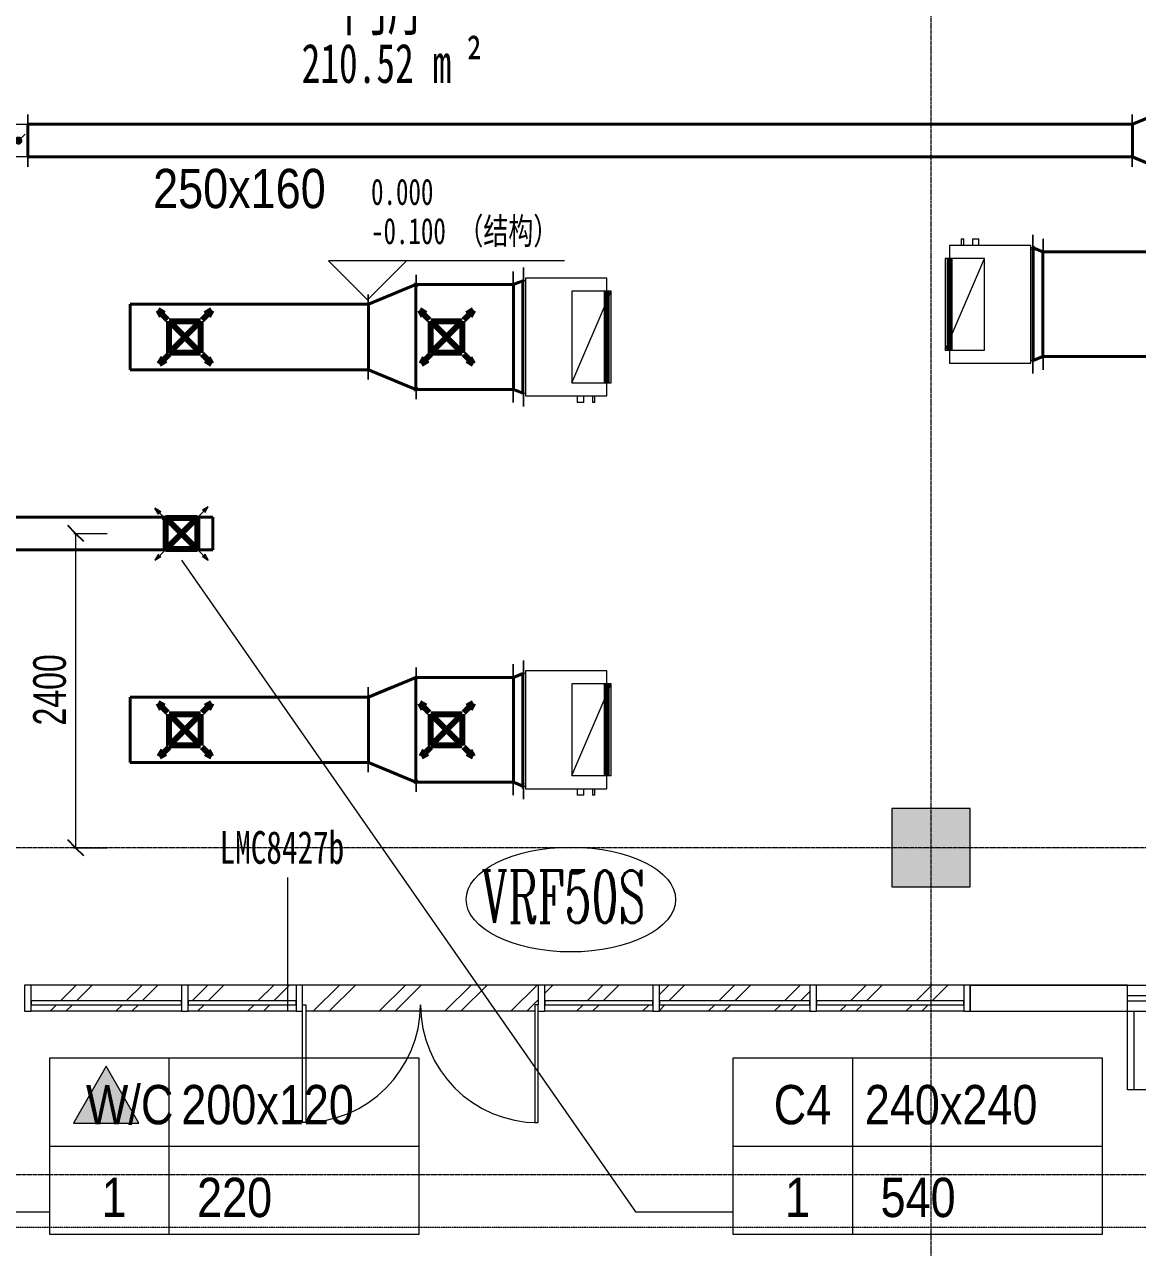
# Model space of a CAD drawing. Header units: millimetres. Extents: x 147808 to 200719, y -28592 to 8154.
# Drawn here: x 175775 to 184278, y -20454 to -11112 of the extents above; entities that cross this region are included whole.
import ezdxf

# ---------------------------------------------------------------- set-up
doc = ezdxf.new("R2010")
doc.units = ezdxf.units.MM
doc.linetypes.add('TJ Dash 2x', pattern=[3, 2, -1])
doc.linetypes.add('轴网线', pattern=[22.24, 12.7, -3.18, 3.18, -3.18])
for name, color, linetype, lineweight in [('0-1', 7, 'Continuous', 5), ('A-ANNO-DIMS', 7, 'Continuous', 5), ('A-ANNO-DIMS-100', 7, 'Continuous', 5), ('M-EQPM-IDEN', 7, 'Continuous', 5), ('M-HVAC-CDFF-IDEN', 7, 'Continuous', 5)]:
    doc.layers.add(name, color=color, linetype=linetype, lineweight=lineweight)
for name, color, linetype, lineweight, true_color in [('0-2', 7, 'Continuous', 5, 0x515151), ('A-AREA-IDEN-1', 7, 'Continuous', 5, 0x515151), ('A-DETL-1', 7, 'TJ Dash 2x', 5, 0x5151ff), ('A-DETL-GENF-1', 7, 'Continuous', 5, 0xe1e1e1), ('A-DETL-GENF-2', 7, 'Continuous', 5, 0x515151), ('A-DETL-GENF-4', 3, 'Continuous', 80, 0x00ff00), ('A-DETL-GENF-5', 3, 'Continuous', 5, 0x00ff00), ('A-DETL-MEDM-1', 7, 'Continuous', 5, 0x515151), ('A-DETL-WIDE-2', 4, 'Continuous', 80, 0x00ffff), ('A-DETL-WIDE-3', 3, 'Continuous', 80, 0x00ff00), ('A-DETL-WIDE-4', 150, 'Continuous', 80, 0x007fff), ('A-DOOR-1', 7, 'Continuous', 5, 0x515151), ('A-FLOR-1', 7, 'Continuous', 5, 0x7f7f7f), ('A-GENM-2', 7, 'Continuous', 5, 0xff8888), ('A-GLAZ-1', 7, 'Continuous', 5, 0x515151), ('A-GLAZ-CURT-1', 7, 'Continuous', 5, 0x515151), ('A-GLAZ-CWMG-1', 7, 'Continuous', 5, 0x8b8b8b), ('A-GLAZ-CWMG-2', 7, 'Continuous', 5, 0x515151), ('A-WALL-1', 7, 'Continuous', 5, 0x515151), ('A-WALL-IDEN-1', 7, 'Continuous', 5, 0x5151ff), ('A-WALL-IDEN-2', 7, 'Continuous', 5, 0x515151), ('G-ANNO-DIMS-1', 7, 'Continuous', 5, 0x515151), ('G-ANNO-DIMS-2', 7, 'Continuous', 5, 0x5151ff), ('M-EQPM-1', 4, 'Continuous', 5, 0x00ffff), ('M-EQPM-2', 4, 'Continuous', 80, 0x00ffff), ('M-EQPM-IDEN-1', 3, 'Continuous', 5, 0x00ff00), ('M-HVAC-CDFF-4', 3, 'Continuous', 80, 0x00ff00), ('M-HVAC-CDFF-5', 150, 'Continuous', 80, 0x007fff), ('M-HVAC-CDFF-IDEN-1', 3, 'Continuous', 5, 0x00ff00), ('M-HVAC-DUCT-10', 150, 'Continuous', 5, 0x007fff), ('M-HVAC-DUCT-3', 3, 'Continuous', 40, 0x00ff00), ('M-HVAC-DUCT-4', 3, 'Continuous', 5, 0x00ff00), ('M-HVAC-DUCT-5', 3, 'Continuous', 13, 0x00ff00), ('M-HVAC-DUCT-6', 150, 'Continuous', 40, 0x007fff), ('M-HVAC-DUCT-9', 150, 'Continuous', 80, 0x007fff), ('M-HVAC-DUCT-ANNO-2', 3, 'Continuous', 5, 0x00ff00), ('M-HVAC-DUCT-ANNO-3', 6, 'Continuous', 5, 0xff00ff), ('M-HVAC-DUCT-IDEN-1', 3, 'Continuous', 5, 0x00ff00), ('S-GRID-1', 7, '轴网线', 5, 0x5151ff)]:
    doc.layers.add(name, color=color, linetype=linetype, lineweight=lineweight, true_color=true_color)
doc.styles.add('Arial', font='arial.ttf', dxfattribs={"width": 0.7, "height": 250})
doc.styles.add('Complex', font='complex_.ttf', dxfattribs={"width": 0.6, "height": 400})
doc.styles.add('TJ_FangSong_Narrow_1', font='', dxfattribs={"height": 300})
doc.styles.add('仿宋_3', font='', dxfattribs={"width": 0.7, "height": 200})
doc.styles.add('仿宋_4', font='', dxfattribs={"width": 0.7, "height": 250})
doc.styles.add('黑体', font='', dxfattribs={"width": 0.7, "height": 300})
doc.styles.add('黑体_1', font='', dxfattribs={"width": 0.7, "height": 350})
doc.styles.get('TJ_FangSong_Narrow_1').set_extended_font_data('TJ_FangSong_Narrow')
doc.styles.get('仿宋_3').set_extended_font_data('FangSong')
doc.styles.get('仿宋_4').set_extended_font_data('FangSong')
doc.styles.get('黑体').set_extended_font_data('SimHei')
doc.styles.get('黑体_1').set_extended_font_data('SimHei')
doc.dimstyles.new('对角线-1_2_250_近', dxfattribs={"dimscale": 304.8, "dimtxt": 255.06485, "dimasz": 0.393701, "dimexe": 0.787402, "dimexo": 0.328084, "dimgap": 0, "dimtad": 1, "dimdec": 0, "dimzin": 0, "dimdsep": 46, "dimtxsty": 'Arial', "dimblk1": 'OBLIQUE', "dimblk2": 'OBLIQUE', "dimsah": 1, "dimcen": 0.09, "dimazin": 0, "dimtfac": 1, "dimtdec": 4, "dimtix": 1, "dimtmove": 0, "dimatfit": 3, "dimfxl": 1, "dimtvp": 1, "dimtolj": 1, "dimtzin": 0, "dimarcsym": 2})
pattern_1 = [(45, (0, 0), (-251.4472, 251.4472), []), (45, (0, 381), (-251.4472, 251.4472), [])]

# ---------------------------------------------------------------- blocks, each defined once
blk = doc.blocks.new('双层单列 - 双层单列-2855370-10-001 一层空调通风平面图')
at = {"layer": 'A-GLAZ-1'}
for p, q in [((-600, 100), (600, 100)), ((-600, -100), (-600, 100)), ((600, 100), (600, -100)), ((-600, 20), (600, 20)), ((-600, -20), (600, -20)), ((-600, -100), (600, -100)), ((-600, -700), (-600, -100)), ((-550, -100), (-550, -700)), ((550, -700), (550, -100)), ((600, -100), (600, -700)), ((-550, -700), (-600, -700)), ((550, -700), (-550, -700)), ((600, -700), (550, -700))]:
    blk.add_line(p, q, dxfattribs=at)
blk = doc.blocks.new('系统嵌板 - TJ玻璃_30-2487543-10-001 一层空调通风平面图')
at = {"layer": 'A-GLAZ-CURT-1'}
for p, q in [((575, 80), (-575, 80)), ((-575, 80), (-575, 50)), ((-575, 50), (575, 50)), ((575, 50), (575, 80))]:
    blk.add_line(p, q, dxfattribs=at)
blk = doc.blocks.new('系统嵌板 - TJ玻璃_30-2487544-10-001 一层空调通风平面图')
at = {"layer": 'A-GLAZ-CURT-1'}
for p, q in [((412.5, 80), (-412.5, 80)), ((-412.5, 80), (-412.5, 50)), ((-412.5, 50), (412.5, 50)), ((412.5, 50), (412.5, 80))]:
    blk.add_line(p, q, dxfattribs=at)
blk = doc.blocks.new('门嵌板_平开有框双扇 - 无横档-2487545-10-001 一层空调通风平面图')
at = {"layer": 'A-DOOR-1'}
for p, q in [((-875, 850), (-900, 850)), ((-900, 850), (-900, -50)), ((-875, -50), (-875, 850)), ((875, -50), (875, 850)), ((875, 850), (900, 850)), ((900, 850), (900, -50)), ((-900, -50), (-875, -50)), ((900, -50), (875, -50))]:
    blk.add_line(p, q, dxfattribs=at)
for centre, start, end in [((-900, -50), 0, 89.99968), ((900, -50), 90.00032, 180)]:
    blk.add_arc(centre, 900, start, end, dxfattribs=at)
blk = doc.blocks.new('系统嵌板 - TJ玻璃_30-V8-10-001 一层空调通风平面图')
at = {"layer": 'A-GLAZ-CURT-1'}
for p, q in [((412.5, 80), (-412.5, 80)), ((-412.5, 80), (-412.5, 50)), ((-412.5, 50), (412.5, 50)), ((412.5, 50), (412.5, 80))]:
    blk.add_line(p, q, dxfattribs=at)
blk = doc.blocks.new('系统嵌板 - TJ玻璃_30-2487546-10-001 一层空调通风平面图')
at = {"layer": 'A-GLAZ-CURT-1'}
for p, q in [((575, 80), (-575, 80)), ((-575, 80), (-575, 50)), ((-575, 50), (575, 50)), ((575, 50), (575, 80))]:
    blk.add_line(p, q, dxfattribs=at)
blk = doc.blocks.new('系统嵌板 - TJ玻璃_30-2487547-10-001 一层空调通风平面图')
at = {"layer": 'A-GLAZ-CURT-1'}
for p, q in [((562.5, 80), (-562.5, 80)), ((-562.5, 80), (-562.5, 50)), ((-562.5, 50), (562.5, 50)), ((562.5, 50), (562.5, 80))]:
    blk.add_line(p, q, dxfattribs=at)
blk = doc.blocks.new('矩形竖梃 - 50_200mm 长方形-1377297-10-001 一层空调通风平面图')
at = {"layer": 'A-GLAZ-CWMG-1'}
h = blk.add_hatch(dxfattribs=at)
h.set_pattern_fill('FP_4', color=256, style=0, pattern_type=2)
h.set_pattern_definition(pattern_1)
h.paths.add_polyline_path([(175825, -18650), (176975, -18650), (176975, -18600), (175825, -18600)], flags=0)
h.paths.add_polyline_path([(175825, -18570), (176975, -18570), (176975, -18450), (175825, -18450)], flags=0)
at = {"layer": 'A-GLAZ-CWMG-2'}
for p, q in [((176975, -18450), (175825, -18450)), ((176975, -18650), (175825, -18650))]:
    blk.add_line(p, q, dxfattribs=at)
blk = doc.blocks.new('矩形竖梃 - 50_200mm 长方形-1377298-10-001 一层空调通风平面图')
at = {"layer": 'A-GLAZ-CWMG-1'}
h = blk.add_hatch(dxfattribs=at)
h.set_pattern_fill('FP_4', color=256, style=0, pattern_type=2)
h.set_pattern_definition(pattern_1)
h.paths.add_polyline_path([(177025, -18650), (177850, -18650), (177850, -18600), (177025, -18600)], flags=0)
h.paths.add_polyline_path([(177850, -18570), (177850, -18450), (177025, -18450), (177025, -18570)], flags=0)
at = {"layer": 'A-GLAZ-CWMG-2'}
for p, q in [((177850, -18450), (177025, -18450)), ((177850, -18650), (177025, -18650))]:
    blk.add_line(p, q, dxfattribs=at)
blk = doc.blocks.new('矩形竖梃 - 50_200mm 长方形-1377299-10-001 一层空调通风平面图')
at = {"layer": 'A-GLAZ-CWMG-1'}
h = blk.add_hatch(dxfattribs=at)
h.set_pattern_fill('FP_4', color=256, style=0, pattern_type=2)
h.set_pattern_definition(pattern_1)
h.paths.add_polyline_path([(177925, -18650), (179675, -18650), (179675, -18600), (179700, -18600), (179700, -18450), (177900, -18450), (177900, -18600), (177925, -18600)], flags=0)
at = {"layer": 'A-GLAZ-CWMG-2'}
for p, q in [((179700, -18450), (177900, -18450)), ((179675, -18650), (177925, -18650))]:
    blk.add_line(p, q, dxfattribs=at)
blk = doc.blocks.new('矩形竖梃 - 50_200mm 长方形-V9-10-001 一层空调通风平面图')
at = {"layer": 'A-GLAZ-CWMG-1'}
h = blk.add_hatch(dxfattribs=at)
h.set_pattern_fill('FP_4', color=256, style=0, pattern_type=2)
h.set_pattern_definition(pattern_1)
h.paths.add_polyline_path([(179750, -18650), (180575, -18650), (180575, -18600), (179750, -18600)], flags=0)
h.paths.add_polyline_path([(180191.7, -18570), (180575, -18570), (180575, -18450), (179750, -18450), (179750, -18570)], flags=0)
at = {"layer": 'A-GLAZ-CWMG-2'}
for p, q in [((180575, -18450), (179750, -18450)), ((180575, -18650), (179750, -18650))]:
    blk.add_line(p, q, dxfattribs=at)
blk = doc.blocks.new('矩形竖梃 - 50_200mm 长方形-V10-10-001 一层空调通风平面图')
at = {"layer": 'A-GLAZ-CWMG-1'}
h = blk.add_hatch(dxfattribs=at)
h.set_pattern_fill('FP_4', color=256, style=0, pattern_type=2)
h.set_pattern_definition(pattern_1)
h.paths.add_polyline_path([(180625, -18650), (181775, -18650), (181775, -18600), (180625, -18600)], flags=0)
h.paths.add_polyline_path([(180625, -18570), (181775, -18570), (181775, -18450), (180625, -18450)], flags=0)
at = {"layer": 'A-GLAZ-CWMG-2'}
for p, q in [((181775, -18450), (180625, -18450)), ((181775, -18650), (180625, -18650))]:
    blk.add_line(p, q, dxfattribs=at)
blk = doc.blocks.new('矩形竖梃 - 50_200mm 长方形-V11-10-001 一层空调通风平面图')
at = {"layer": 'A-GLAZ-CWMG-1'}
h = blk.add_hatch(dxfattribs=at)
h.set_pattern_fill('FP_4', color=256, style=0, pattern_type=2)
h.set_pattern_definition(pattern_1)
h.paths.add_polyline_path([(181825, -18650), (182950, -18650), (182950, -18600), (181825, -18600)], flags=0)
h.paths.add_polyline_path([(182950, -18570), (182950, -18450), (181825, -18450), (181825, -18570)], flags=0)
at = {"layer": 'A-GLAZ-CWMG-2'}
for p, q in [((182950, -18450), (181825, -18450)), ((182950, -18650), (181825, -18650))]:
    blk.add_line(p, q, dxfattribs=at)
blk = doc.blocks.new('矩形竖梃 - 50_200mm 长方形-2487548-10-001 一层空调通风平面图')
at = {"layer": 'A-GLAZ-CWMG-2'}
for p, q in [((-50, 0), (0, 0)), ((-50, -200), (-50, 0)), ((0, 0), (0, -200)), ((0, -200), (-50, -200))]:
    blk.add_line(p, q, dxfattribs=at)
blk = doc.blocks.new('矩形竖梃 - 50_200mm 长方形-2487541-10-001 一层空调通风平面图')
at = {"layer": 'A-GLAZ-CWMG-2'}
for p, q in [((-25, 0), (25, 0)), ((-25, -200), (-25, 0)), ((25, 0), (25, -200)), ((25, -200), (-25, -200))]:
    blk.add_line(p, q, dxfattribs=at)
blk = doc.blocks.new('矩形竖梃 - 50_200mm 长方形-V12-10-001 一层空调通风平面图')
at = {"layer": 'A-GLAZ-CWMG-2'}
for p, q in [((-25, 0), (25, 0)), ((-25, -200), (-25, 0)), ((25, -50), (25, -200)), ((25, -200), (-25, -200))]:
    blk.add_line(p, q, dxfattribs=at)
blk = doc.blocks.new('矩形竖梃 - 50_200mm 长方形-V13-10-001 一层空调通风平面图')
at = {"layer": 'A-GLAZ-CWMG-2'}
for p, q in [((-25, 0), (25, 0)), ((25, 0), (25, -200)), ((-25, -200), (-25, -50)), ((25, -200), (-25, -200))]:
    blk.add_line(p, q, dxfattribs=at)
blk = doc.blocks.new('标记_消防救援窗_平立面联动 - 标记_消防救援窗_平立面联动-1856936-10-001 一层空调通风平面图')
at = {"layer": 'A-GENM-2'}
blk.add_hatch(color=256, dxfattribs=at).paths.add_polyline_path([(250, -933), (0, -500), (-250, -933)], flags=0)
at = {"layer": 'A-DETL-GENF-2'}
for p, q in [((0, -500), (-250, -933)), ((250, -933), (0, -500)), ((-250, -933), (250, -933))]:
    blk.add_line(p, q, dxfattribs=at)
blk = doc.blocks.new('高程点 - 相对高程点-103621-10-001 一层空调通风平面图')
at = {"layer": 'G-ANNO-DIMS-2'}
for p, q in [((15.062, 2.987), (-2.987, 2.987)), ((0, 0), (-2.987, 2.987)), ((0, 0), (2.987, 2.987))]:
    blk.add_line(p, q, dxfattribs=at)
blk = doc.blocks.new('YXQH_AR_B9-20_rvt-1-10-001 一层空调通风平面图')
at = {"layer": 'A-DETL-GENF-1'}
h = blk.add_hatch(color=256, dxfattribs=at)
h.paths.add_polyline_path([(173675, -17700), (174325, -17700), (174325, -17050), (173675, -17050)], flags=0)
h.paths.add_polyline_path([(191516.7, -17700), (191650, -17700), (191650, -17100), (191050, -17100), (191050, -17700), (191450, -17700)], flags=0)
h.paths.add_polyline_path([(183000, -17700), (183000, -17100), (182400, -17100), (182400, -17700)], flags=0)
h.paths.add_polyline_path([(165000, -17650), (165600, -17650), (165600, -17050), (165000, -17050), (165000, -17478.6)], flags=0)
h.paths.add_polyline_path([(156350, -17650), (156950, -17650), (156950, -17050), (156350, -17050), (156350, -17450)], flags=0)
h.paths.add_polyline_path([(171300, -9350), (171300, -8750), (170700, -8750), (170700, -9350), (171100, -9350)], flags=0)
h.paths.add_polyline_path([(176400, -9050), (176800, -9050), (176800, -8450), (176200, -8450), (176200, -9050)], flags=0)
h.paths.add_polyline_path([(191578.1, -9050), (191650, -9050), (191650, -8450), (191050, -8450), (191050, -9050), (191450, -9050)], flags=0)
h.paths.add_polyline_path([(183000, -9050), (183000, -8450), (182400, -8450), (182400, -9050)], flags=0)
h.paths.add_polyline_path([(156950, -9000), (156950, -8400), (156350, -8400), (156350, -9000), (156550, -9000)], flags=0)
h.paths.add_polyline_path([(165000, -9000), (165600, -9000), (165600, -8400), (165000, -8400)], flags=0)
h.paths.add_polyline_path([(191250, -7200), (191650, -7200), (191650, -6800), (191250, -6800), (191250, -7000)], flags=0)
h.paths.add_polyline_path([(182950, -7000), (182950, -6500), (182550, -6500), (182550, -7000)], flags=0)
h.paths.add_polyline_path([(171100, -6350), (171100, -5950), (170900, -5950), (170900, -6350)], flags=0)
h.paths.add_polyline_path([(173750, -6350), (173950, -6350), (173950, -5950), (173750, -5950), (173750, -6150)], flags=0)
h.paths.add_polyline_path([(168050, -6350), (168250, -6350), (168250, -5950), (168050, -5950), (168050, -6150)], flags=0)
h.paths.add_polyline_path([(173873.6, -4365), (173950, -4365), (173950, -3965), (173750, -3965), (173750, -4365)], flags=0)
h.paths.add_polyline_path([(171042.4, -4365), (171100, -4365), (171100, -3965), (170900, -3965), (170900, -4365)], flags=0)
h.paths.add_polyline_path([(168250, -4365), (168250, -3965), (168050, -3965), (168050, -4365), (168126.4, -4365)], flags=0)
h.paths.add_polyline_path([(168050, -2025), (168250, -2025), (168250, -1625), (168050, -1625)], flags=0)
h.paths.add_polyline_path([(173750, -2025), (173950, -2025), (173950, -1625), (173750, -1625), (173750, -1885)], flags=0)
h.paths.add_polyline_path([(170958.9, -1775), (171100, -1775), (171100, -1375), (170900, -1375), (170900, -1775)], flags=0)
h.paths.add_polyline_path([(165015.3, -350), (165600, -350), (165600, 250), (165000, 250), (165000, -350), (165012.5, -350)], flags=0)
h.paths.add_polyline_path([(156950, -350), (156950, 250), (156350, 250), (156350, -350), (156550, -350)], flags=0)
h.paths.add_polyline_path([(176600, -350), (176800, -350), (176800, 250), (176200, 250), (176200, -350), (176550, -350)], flags=0)
at = {"layer": 'A-DETL-1'}
blk.add_line((191950, -20300), (169750, -20300), dxfattribs=at)
blk.add_line((191950, -20300), (169750, -20300), dxfattribs=at)
blk.add_line((191950, -20300), (169750, -20300), dxfattribs=at)
at = {"layer": 'A-DETL-MEDM-1'}
for p, q in [((183000, -17100), (182400, -17100)), ((182400, -17100), (182400, -17700)), ((183000, -17700), (183000, -17100)), ((182400, -17700), (183000, -17700))]:
    blk.add_line(p, q, dxfattribs=at)
at = {"layer": 'A-FLOR-1'}
blk.add_line((183000, -18450), (184200, -18450), dxfattribs=at)
at = {"layer": 'A-WALL-1'}
for p, q in [((184200, -18450), (183000, -18450)), ((183000, -18450), (183000, -18650)), ((183000, -18650), (184200, -18650))]:
    blk.add_line(p, q, dxfattribs=at)
at = {"layer": 'A-WALL-IDEN-1'}
blk.add_line((177786.4, -18650), (177786.4, -17628.6), dxfattribs=at)
at = {"layer": 'G-ANNO-DIMS-1'}
blk.add_line((178395.2, -13215.8), (178395.2, -13215.8), dxfattribs=at)
blk.add_line((178395.2, -13215.8), (178395.2, -13215.8), dxfattribs=at)
at = {"layer": 'S-GRID-1'}
for p, q in [((182700, 7353.7), (182700, -27792.2)), ((198582.5, -17400), (148741.6, -17400)), ((198582.5, -19900), (148741.6, -19900))]:
    blk.add_line(p, q, dxfattribs=at)
at = {"layer": '0-2', "xscale": 99.99999999999993, "yscale": 99.99999999999993, "zscale": 99.99999999999993}
blk.add_blockref('高程点 - 相对高程点-103621-10-001 一层空调通风平面图', (178395.2, -13215.8), dxfattribs=at)
at = {"layer": '0-2', "extrusion": (0, 0, -1), "rotation": 180}
for name, p in [('矩形竖梃 - 50_200mm 长方形-2487541-10-001 一层空调通风平面图', (-175800, -18650)), ('矩形竖梃 - 50_200mm 长方形-2487541-10-001 一层空调通风平面图', (-177000, -18650)), ('矩形竖梃 - 50_200mm 长方形-V12-10-001 一层空调通风平面图', (-177875, -18650)), ('矩形竖梃 - 50_200mm 长方形-V13-10-001 一层空调通风平面图', (-179725, -18650)), ('矩形竖梃 - 50_200mm 长方形-2487541-10-001 一层空调通风平面图', (-180600, -18650)), ('矩形竖梃 - 50_200mm 长方形-2487541-10-001 一层空调通风平面图', (-181800, -18650)), ('矩形竖梃 - 50_200mm 长方形-2487548-10-001 一层空调通风平面图', (-183000, -18650))]:
    blk.add_blockref(name, p, dxfattribs=at)
at = {"layer": '0-2'}
for name, p in [('矩形竖梃 - 50_200mm 长方形-1377297-10-001 一层空调通风平面图', (0, 0)), ('矩形竖梃 - 50_200mm 长方形-1377298-10-001 一层空调通风平面图', (0, 0)), ('矩形竖梃 - 50_200mm 长方形-1377299-10-001 一层空调通风平面图', (0, 0)), ('矩形竖梃 - 50_200mm 长方形-V9-10-001 一层空调通风平面图', (0, 0)), ('矩形竖梃 - 50_200mm 长方形-V10-10-001 一层空调通风平面图', (0, 0)), ('矩形竖梃 - 50_200mm 长方形-V11-10-001 一层空调通风平面图', (0, 0)), ('双层单列 - 双层单列-2855370-10-001 一层空调通风平面图', (184800, -18550)), ('系统嵌板 - TJ玻璃_30-2487543-10-001 一层空调通风平面图', (176400, -18650)), ('系统嵌板 - TJ玻璃_30-2487544-10-001 一层空调通风平面图', (177437.5, -18650)), ('系统嵌板 - TJ玻璃_30-V8-10-001 一层空调通风平面图', (180162.5, -18650)), ('系统嵌板 - TJ玻璃_30-2487546-10-001 一层空调通风平面图', (181200, -18650)), ('系统嵌板 - TJ玻璃_30-2487547-10-001 一层空调通风平面图', (182387.5, -18650)), ('标记_消防救援窗_平立面联动 - 标记_消防救援窗_平立面联动-1856936-10-001 一层空调通风平面图', (176400, -18570))]:
    blk.add_blockref(name, p, dxfattribs=at)
at = {"layer": '0-2', "rotation": 180}
blk.add_blockref('门嵌板_平开有框双扇 - 无横档-2487545-10-001 一层空调通风平面图', (178800, -18650), dxfattribs=at)
at = {"layer": 'A-AREA-IDEN-1', "attachment_point": 1}
for s, insert, char_height, width, style in [('门厅', (178211.3, -10807.4), 350, 875.443, '黑体_1'), ('\\f黑体|b0|i0|c134|p49|;\\W.7;²', (179151.5, -11259.1), 300, 123.46, '黑体'), ('210.52 m', (177892.1, -11259.1), 300, 1526.413, '黑体')]:
    blk.add_mtext(s, dxfattribs=dict(at, insert=insert, char_height=char_height, width=width, style=style))
at = {"layer": 'A-WALL-IDEN-2', "insert": (177265.6, -17273), "char_height": 250, "width": 1257.046, "attachment_point": 1, "style": '仿宋_4'}
blk.add_mtext('LMC8427b', dxfattribs=at)
at = {"layer": 'G-ANNO-DIMS-1', "insert": (178422.7, -12290.6), "char_height": 200, "width": 1853.983, "attachment_point": 1, "line_spacing_factor": 0.898273, "style": '仿宋_3'}
blk.add_mtext('0.000\\P-0.100 （结构）', dxfattribs=at)
blk = doc.blocks.new('过渡件_矩形变径管_角度_法兰 - 45 度-2858535-10-001 一层空调通风平面图')
at = {"layer": 'M-HVAC-DUCT-3'}
for p, q in [((0, -200), (0, 200)), ((0, 200), (3, 198.8)), ((3, 200), (184.1, 125)), ((3, -200), (3, 200)), ((93.5, 162.5), (187.1, 125)), ((184.1, 125), (184.1, -125)), ((184.1, -125), (3, -200)), ((187.1, -125), (93.5, -162.5)), ((3, -198.8), (0, -200))]:
    blk.add_line(p, q, dxfattribs=at)
at = {"layer": 'M-HVAC-DUCT-4'}
for p, q in [((0, -275), (0, 275)), ((0, 275), (0, -275)), ((187.1, 200), (187.1, 125)), ((187.1, -200), (187.1, 200)), ((187.1, -125), (187.1, -200))]:
    blk.add_line(p, q, dxfattribs=at)
blk = doc.blocks.new('对开多叶调节阀 - 标准-2904088-10-001 一层空调通风平面图')
at = {"layer": 'A-DETL-GENF-4'}
blk.add_hatch(color=256, dxfattribs=at).paths.add_polyline_path([(0, 25), (-6.5, 24.1), (-12.5, 21.7), (-17.7, 17.7), (-21.7, 12.5), (-24.1, 6.5), (-25, 0), (-24.1, -6.5), (-21.7, -12.5), (-17.7, -17.7), (-12.5, -21.7), (-6.5, -24.1), (0, -25), (6.5, -24.1), (12.5, -21.7), (17.7, -17.7), (21.7, -12.5), (24.1, -6.5), (25, 0), (24.1, 6.5), (21.7, 12.5), (17.7, 17.7), (12.5, 21.7), (6.5, 24.1)], flags=0)
at = {"layer": 'A-DETL-GENF-5'}
blk.add_line((-49.5, -49.5), (49.5, 49.5), dxfattribs=at)
for start, end in [(360, 180), (180, 360)]:
    blk.add_arc((0, 0), 25, start, end, dxfattribs=at)
at = {"layer": 'M-HVAC-DUCT-5'}
for p, q in [((-70, 125), (-70, 200)), ((-70, 200), (-70, -200)), ((70, 125), (70, 200)), ((70, 200), (70, -200)), ((-70, -125), (-70, 125)), ((-70, 125), (70, 125)), ((-70, 125), (70, 125)), ((70, 125), (70, -125)), ((-70, -200), (-70, -125)), ((70, -125), (-70, -125)), ((70, -125), (-70, -125)), ((70, -200), (70, -125))]:
    blk.add_line(p, q, dxfattribs=at)
blk = doc.blocks.new('C4_方形散流器 - 240x240-876803-10-001 一层空调通风平面图')
at = {"layer": 'A-DETL-GENF-4'}
for points in [[(-204, 204), (-177.6, 158.4), (-177.6, 177.6), (-158.4, 177.6)], [(146.4, 177.6), (165.6, 177.6), (165.6, 158.4), (192, 204)], [(-204, -204), (-158.4, -177.6), (-177.6, -177.6), (-177.6, -158.4)], [(158.4, -177.6), (204, -204), (177.6, -158.4), (177.6, -177.6)]]:
    blk.add_hatch(color=256, dxfattribs=at).paths.add_polyline_path(points, flags=0)
at = {"layer": 'A-DETL-GENF-5'}
for p, q in [((-158.4, 177.6), (-204, 204)), ((-204, 204), (-177.6, 158.4)), ((-132, 132), (-204, 204)), ((-158.4, 177.6), (-204, 204)), ((-204, 204), (-177.6, 158.4)), ((125, 137), (192, 204)), ((146.4, 177.6), (192, 204)), ((192, 204), (146.4, 177.6)), ((192, 204), (165.6, 158.4)), ((165.6, 158.4), (192, 204)), ((-177.6, 177.6), (-158.4, 177.6)), ((-177.6, 158.4), (-177.6, 177.6)), ((-177.6, 158.4), (-177.6, 177.6)), ((-177.6, 177.6), (-158.4, 177.6)), ((165.6, 177.6), (146.4, 177.6)), ((146.4, 177.6), (165.6, 177.6)), ((165.6, 158.4), (165.6, 177.6)), ((165.6, 177.6), (165.6, 158.4)), ((-132, -132), (-204, -204)), ((-204, -204), (-177.6, -158.4)), ((-177.6, -158.4), (-204, -204)), ((-158.4, -177.6), (-204, -204)), ((-204, -204), (-158.4, -177.6)), ((-177.6, -158.4), (-177.6, -177.6)), ((-177.6, -177.6), (-177.6, -158.4)), ((-177.6, -177.6), (-158.4, -177.6)), ((-158.4, -177.6), (-177.6, -177.6)), ((132, -132), (204, -204)), ((177.6, -177.6), (158.4, -177.6)), ((158.4, -177.6), (204, -204)), ((177.6, -177.6), (158.4, -177.6)), ((158.4, -177.6), (204, -204)), ((177.6, -158.4), (177.6, -177.6)), ((204, -204), (177.6, -158.4)), ((177.6, -158.4), (177.6, -177.6)), ((204, -204), (177.6, -158.4))]:
    blk.add_line(p, q, dxfattribs=at)
at = {"layer": 'A-DETL-WIDE-3'}
for p, q in [((120, 120), (-120, -120)), ((-120, 120), (120, -120)), ((-120, -120), (-120, 120)), ((-120, 120), (120, 120)), ((120, 132), (125, 137)), ((120, 120), (120, -120)), ((120, -120), (-120, -120))]:
    blk.add_line(p, q, dxfattribs=at)
blk = doc.blocks.new('M_多联机 - 室内机 - 静音型 - 天花板内藏风管式下回风 - 5_0 kW-V28-10-001 一层空调通风平面图')
at = {"layer": 'A-DETL-WIDE-2'}
blk.add_line((350, 310), (-350, 310), dxfattribs=at)
at = {"layer": 'M-EQPM-1'}
for p, q in [((-350, 310), (-450, 310)), ((-450, 310), (-450, -310)), ((450, 310), (350, 310)), ((450, -210), (450, 310)), ((500, 220), (450, 220)), ((450, 200), (500, 200)), ((500, 220), (500, 200)), ((500, 135), (450, 135)), ((500, 135), (500, 85)), ((450, 85), (500, 85)), ((450, -310), (450, -210)), ((-450, -310), (449, -310)), ((-430, -310), (-430, -330)), ((430, -330), (-430, -330)), ((430, -330), (430, -310)), ((449, -310), (450, -310))]:
    blk.add_line(p, q, dxfattribs=at)
blk = doc.blocks.new('C4_方形散流器 - 240x240-V31-10-001 一层空调通风平面图')
at = {"layer": 'A-DETL-WIDE-4'}
for p, q in [((-158.4, 177.6), (-204, 204)), ((-204, 204), (-177.6, 158.4)), ((-132, 132), (-204, 204)), ((-158.4, 177.6), (-204, 204)), ((-204, 204), (-177.6, 158.4)), ((120, 132), (192, 204)), ((146.4, 177.6), (192, 204)), ((192, 204), (146.4, 177.6)), ((192, 204), (165.6, 158.4)), ((165.6, 158.4), (192, 204)), ((-177.6, 177.6), (-158.4, 177.6)), ((-177.6, 158.4), (-177.6, 177.6)), ((-177.6, 158.4), (-177.6, 177.6)), ((-177.6, 177.6), (-158.4, 177.6)), ((120, 120), (-120, -120)), ((-120, 120), (120, -120)), ((-120, -120), (-120, 120)), ((-120, 120), (120, 120)), ((120, 120), (120, -120)), ((165.6, 177.6), (146.4, 177.6)), ((146.4, 177.6), (165.6, 177.6)), ((165.6, 158.4), (165.6, 177.6)), ((165.6, 177.6), (165.6, 158.4)), ((-132, -132), (-204, -204)), ((-204, -204), (-177.6, -158.4)), ((-177.6, -158.4), (-204, -204)), ((-158.4, -177.6), (-204, -204)), ((-204, -204), (-158.4, -177.6)), ((-177.6, -158.4), (-177.6, -177.6)), ((-177.6, -177.6), (-177.6, -158.4)), ((-177.6, -177.6), (-158.4, -177.6)), ((-158.4, -177.6), (-177.6, -177.6)), ((120, -120), (-120, -120)), ((132, -132), (204, -204)), ((177.6, -177.6), (158.4, -177.6)), ((158.4, -177.6), (204, -204)), ((177.6, -177.6), (158.4, -177.6)), ((158.4, -177.6), (204, -204)), ((177.6, -158.4), (177.6, -177.6)), ((204, -204), (177.6, -158.4)), ((177.6, -158.4), (177.6, -177.6)), ((204, -204), (177.6, -158.4))]:
    blk.add_line(p, q, dxfattribs=at)
blk = doc.blocks.new('过渡件_矩形变径管_角度_法兰 - 45 度-V32-10-001 一层空调通风平面图')
at = {"layer": 'A-DETL-WIDE-4'}
for p, q in [((0.1, 430), (3, 428.9)), ((3, -428.9), (0.1, -430))]:
    blk.add_line(p, q, dxfattribs=at)
at = {"layer": 'M-HVAC-DUCT-10'}
for p, q in [((0, 430), (0, 530)), ((0, 530), (0, -530)), ((78.4, 500), (78.4, 400)), ((78.4, -500), (78.4, 500)), ((0, -530), (0, -430)), ((78.4, -400), (78.4, -500))]:
    blk.add_line(p, q, dxfattribs=at)
at = {"layer": 'M-HVAC-DUCT-6'}
for p, q in [((3, 430), (75.4, 400)), ((3, -430), (3, 430)), ((39.2, 415), (78.4, 400)), ((75.4, 400), (75.4, -400)), ((75.4, -400), (3, -430)), ((78.4, -400), (39.2, -415))]:
    blk.add_line(p, q, dxfattribs=at)
blk = doc.blocks.new('过渡件_矩形变径管_角度_法兰 - 45 度-V33-10-001 一层空调通风平面图')
at = {"layer": 'A-DETL-WIDE-4'}
for p, q in [((365.1, 398.8), (368, 400)), ((368, -400), (365.1, -398.8))]:
    blk.add_line(p, q, dxfattribs=at)
at = {"layer": 'M-HVAC-DUCT-10'}
for p, q in [((368.1, 475), (368.1, 400)), ((368.1, -475), (368.1, 475)), ((0, 250), (0, 325)), ((0, 325), (0, -325)), ((0, -325), (0, -250)), ((368.1, -400), (368.1, -475))]:
    blk.add_line(p, q, dxfattribs=at)
at = {"layer": 'M-HVAC-DUCT-6'}
for p, q in [((3, 250), (365.1, 400)), ((365.1, 400), (365.1, -400)), ((0, 250), (184.1, 325)), ((3, -250), (3, 250)), ((184.1, -325), (0, -250)), ((365.1, -400), (3, -250))]:
    blk.add_line(p, q, dxfattribs=at)
blk = doc.blocks.new('TJ_风口标注-样式二3mm_风量是文字_ - 标准-2906964-10-001 一层空调通风平面图')
at = {"layer": 'M-HVAC-CDFF-IDEN'}
for p, q in [((-5.404, -9.214), (-5.404, 4.286)), ((-5.404, 4.286), (22.783, 4.286)), ((22.783, 4.286), (22.783, -9.214)), ((22.783, -9.214), (-5.404, -9.214))]:
    blk.add_line(p, q, dxfattribs=at)
at = {"layer": 'M-HVAC-CDFF-IDEN-1'}
for p, q in [((3.727, -9.214), (3.727, 4.286)), ((-5.404, -2.464), (22.783, -2.464))]:
    blk.add_line(p, q, dxfattribs=at)
blk = doc.blocks.new('DIMBLOCK31-10-001 一层空调通风平面图')
at = {"layer": 'A-ANNO-DIMS-100', "lineweight": 25}
for p, q in [((176166.2, -14999.7), (176106.2, -14939.7)), ((176166.2, -14999.7), (176226.2, -15059.7)), ((176166.2, -17400), (176106.2, -17340)), ((176166.2, -17400), (176226.2, -17460))]:
    blk.add_line(p, q, dxfattribs=at)
at = {"layer": 'A-ANNO-DIMS-100'}
for p, q in [((176151, -14999.7), (176406.2, -14999.7)), ((176166.2, -14999.7), (176151, -14999.7)), ((176166.2, -14999.7), (176166.2, -17400)), ((176151, -17400), (176406.2, -17400)), ((176166.2, -17400), (176151, -17400))]:
    blk.add_line(p, q, dxfattribs=at)
at = {"layer": 'A-ANNO-DIMS-100', "color": 0, "insert": (175841.6, -16466.7), "char_height": 250, "width": 640.409, "attachment_point": 1, "rotation": 90, "line_spacing_factor": 0.941778, "style": 'Arial'}
blk.add_mtext('2400', dxfattribs=at)
blk = doc.blocks.new('_Oblique')
at = {"color": 0, "linetype": 'ByBlock', "lineweight": -2}
blk.add_line((-0.5, -0.5), (0.5, 0.5), dxfattribs=at)
blk = doc.blocks.new('TJ_设备标注-样式二 - 封闭式-586405-10-001 一层空调通风平面图')
at = {"layer": 'M-EQPM-IDEN'}
blk.add_ellipse((0.458, 0.2), major_axis=(-8, 0), ratio=0.5, dxfattribs=at)

msp = doc.modelspace()

# ---------------------------------------------------------------- linework, layer by layer
at = {"layer": 'M-HVAC-CDFF-IDEN'}
for p, q in [((176975.6, -15203.7), (180442.1, -20181.7)), ((175424, -20181.7), (175967.9, -20181.7)), ((180442.1, -20181.7), (181189.2, -20181.7))]:
    msp.add_line(p, q, dxfattribs=at)
at = {"layer": 'M-HVAC-DUCT-3'}
for p, q in [((175800.3, -12124.6), (175800.3, -11874.6)), ((184238.9, -11874.6), (175800.3, -11874.6)), ((184238.9, -11874.6), (184238.9, -12124.6)), ((184238.9, -12124.6), (175800.3, -12124.6)), ((177213.6, -14874.7), (175460.1, -14874.7)), ((177213.6, -14874.7), (177213.6, -15124.7)), ((177213.6, -15124.7), (175460.1, -15124.7))]:
    msp.add_line(p, q, dxfattribs=at)
at = {"layer": 'M-HVAC-DUCT-6'}
for p, q in [((183554, -13649.5), (183554, -12849.5)), ((184427, -12849.5), (183554, -12849.5)), ((178764.9, -13899.5), (178764.9, -13099.5)), ((178764.9, -13099.5), (179510.9, -13099.5)), ((179510.9, -13099.5), (179510.9, -13899.5)), ((176583.4, -13749.5), (176583.4, -13249.5)), ((176583.4, -13249.5), (178402.7, -13249.5)), ((178402.7, -13249.5), (178402.7, -13749.5)), ((184427, -13649.5), (183554, -13649.5)), ((176583.4, -13749.5), (178402.7, -13749.5)), ((178764.9, -13899.5), (179510.9, -13899.5)), ((178764.9, -16899.5), (178764.9, -16099.5)), ((178764.9, -16099.5), (179510.9, -16099.5)), ((179510.9, -16099.5), (179510.9, -16899.5)), ((176583.4, -16749.5), (176583.4, -16249.5)), ((176583.4, -16249.5), (178402.7, -16249.5)), ((178402.7, -16249.5), (178402.7, -16749.5)), ((176583.4, -16749.5), (178402.7, -16749.5)), ((178764.9, -16899.5), (179510.9, -16899.5))]:
    msp.add_line(p, q, dxfattribs=at)
at = {"layer": 'M-HVAC-DUCT-ANNO-2'}
for p, q in [((177095.6, -14879.7), (176855.6, -15119.7)), ((176855.6, -14879.7), (177095.6, -15119.7)), ((176855.6, -14879.7), (177095.6, -14879.7)), ((176855.6, -15119.7), (176855.6, -14879.7)), ((177095.6, -14879.7), (177095.6, -15119.7)), ((177095.6, -15119.7), (176855.6, -15119.7))]:
    msp.add_line(p, q, dxfattribs=at)
at = {"layer": 'M-HVAC-DUCT-ANNO-3'}
for p, q in [((182807.8, -13599.5), (183107.8, -12899.5)), ((182807.8, -12899.5), (182807.8, -13599.5)), ((183107.8, -12899.5), (182807.8, -12899.5)), ((183107.8, -13599.5), (183107.8, -12899.5)), ((179957.1, -13849.5), (180257.1, -13149.5)), ((179957.1, -13149.5), (179957.1, -13849.5)), ((180257.1, -13149.5), (179957.1, -13149.5)), ((180257.1, -13849.5), (180257.1, -13149.5)), ((182807.8, -13599.5), (183107.8, -13599.5)), ((179957.1, -13849.5), (180257.1, -13849.5)), ((179957.1, -16849.5), (180257.1, -16149.5)), ((179957.1, -16149.5), (179957.1, -16849.5)), ((180257.1, -16149.5), (179957.1, -16149.5)), ((180257.1, -16849.5), (180257.1, -16149.5)), ((179957.1, -16849.5), (180257.1, -16849.5))]:
    msp.add_line(p, q, dxfattribs=at)

# ---------------------------------------------------------------- block references
at = {"layer": '0-1'}
msp.add_blockref('YXQH_AR_B9-20_rvt-1-10-001 一层空调通风平面图', (0, 0), dxfattribs=at)
at = {"layer": 'M-EQPM-2'}
for p, rotation in [((183151.6, -13249.5), 89.99999999999912), ((179913.4, -13499.5), 270.0000000000002), ((179913.4, -16499.5), 270.0000000000002)]:
    msp.add_blockref('M_多联机 - 室内机 - 静音型 - 天花板内藏风管式下回风 - 5_0 kW-V28-10-001 一层空调通风平面图', p, dxfattribs=dict(at, rotation=rotation))
at = {"layer": 'M-EQPM-IDEN', "xscale": 99.99999999999993, "yscale": 99.99999999999993, "zscale": 99.99999999999993}
msp.add_blockref('TJ_设备标注-样式二 - 封闭式-586405-10-001 一层空调通风平面图', (179903.4, -17816.4), dxfattribs=at)
at = {"layer": 'M-HVAC-CDFF-4', "rotation": 89.99999999999982}
msp.add_blockref('C4_方形散流器 - 240x240-876803-10-001 一层空调通风平面图', (176975.6, -14999.7), dxfattribs=at)
at = {"layer": 'M-HVAC-CDFF-5', "rotation": 180}
for p in [(176999.6, -13499.5), (178999.6, -13499.5), (176999.6, -16499.5), (178999.6, -16499.5)]:
    msp.add_blockref('C4_方形散流器 - 240x240-V31-10-001 一层空调通风平面图', p, dxfattribs=at)
at = {"layer": 'M-HVAC-CDFF-IDEN', "xscale": 99.99999999999993, "yscale": 99.99999999999993, "zscale": 99.99999999999993}
for p in [(176508.3, -19433.3), (181729.6, -19433.3)]:
    msp.add_blockref('TJ_风口标注-样式二3mm_风量是文字_ - 标准-2906964-10-001 一层空调通风平面图', p, dxfattribs=at)
at = {"layer": 'M-HVAC-DUCT-3', "rotation": 180}
msp.add_blockref('过渡件_矩形变径管_角度_法兰 - 45 度-2858535-10-001 一层空调通风平面图', (184423, -11999.6), dxfattribs=at)
at = {"layer": 'M-HVAC-DUCT-5', "rotation": 180}
msp.add_blockref('对开多叶调节阀 - 标准-2904088-10-001 一层空调通风平面图', (175730.3, -11999.6), dxfattribs=at)
at = {"layer": 'M-HVAC-DUCT-9'}
for name, p in [('过渡件_矩形变径管_角度_法兰 - 45 度-V32-10-001 一层空调通风平面图', (183478.6, -13249.5)), ('过渡件_矩形变径管_角度_法兰 - 45 度-V33-10-001 一层空调通风平面图', (178399.7, -13499.5)), ('过渡件_矩形变径管_角度_法兰 - 45 度-V33-10-001 一层空调通风平面图', (178399.7, -16499.5))]:
    msp.add_blockref(name, p, dxfattribs=at)
at = {"layer": 'M-HVAC-DUCT-9', "rotation": 180}
for p in [(179586.4, -13499.5), (179586.4, -16499.5)]:
    msp.add_blockref('过渡件_矩形变径管_角度_法兰 - 45 度-V32-10-001 一层空调通风平面图', p, dxfattribs=at)

# ---------------------------------------------------------------- texts
at = {"layer": 'M-EQPM-IDEN-1', "insert": (179263, -17574.5), "char_height": 400, "width": 1673.923, "attachment_point": 1, "style": 'Complex'}
msp.add_mtext('VRF50S', dxfattribs=at)
at = {"layer": 'M-HVAC-CDFF-IDEN-1', "char_height": 300, "attachment_point": 1, "style": 'TJ_FangSong_Narrow_1'}
for s, insert, width in [('W/C', (176244.7, -19212.7), 456.962), ('200x120', (176973, -19212.7), 1226.582), ('C4', (181499, -19212.7), 376.793), ('240x240', (182194.4, -19212.7), 1266.666), ('\\fTJ_FangSong_Narrow|b0|i0|c134|p2|;1', (176363.7, -19921.3), 168.354), ('220', (177093.6, -19921.3), 529.114), ('\\fTJ_FangSong_Narrow|b0|i0|c134|p2|;1', (181585, -19921.3), 168.354), ('540', (182314.9, -19921.3), 545.147)]:
    msp.add_mtext(s, dxfattribs=dict(at, insert=insert, width=width))
at = {"layer": 'M-HVAC-DUCT-IDEN-1', "insert": (176757.9, -12215.5), "char_height": 300, "width": 1226.582, "attachment_point": 1, "style": 'TJ_FangSong_Narrow_1'}
msp.add_mtext('250x160', dxfattribs=at)

# ---------------------------------------------------------------- dimensions: what is measured, and where the dimension line sits
at = {"layer": 'A-ANNO-DIMS'}
dim = msp.add_linear_dim(base=(176166.2, -17400), p1=(176251, -14999.7), p2=(176251, -17400), angle=90, dimstyle='对角线-1_2_250_近', override={"dimpost": '<>', "dimfxl": 2400.33631}, dxfattribs=at)
dim.commit()
dim.dimension.update_dxf_attribs({"geometry": 'DIMBLOCK31-10-001 一层空调通风平面图', "text_midpoint": (176038.5, -16199.8)})

doc.saveas('drawing.dxf')
